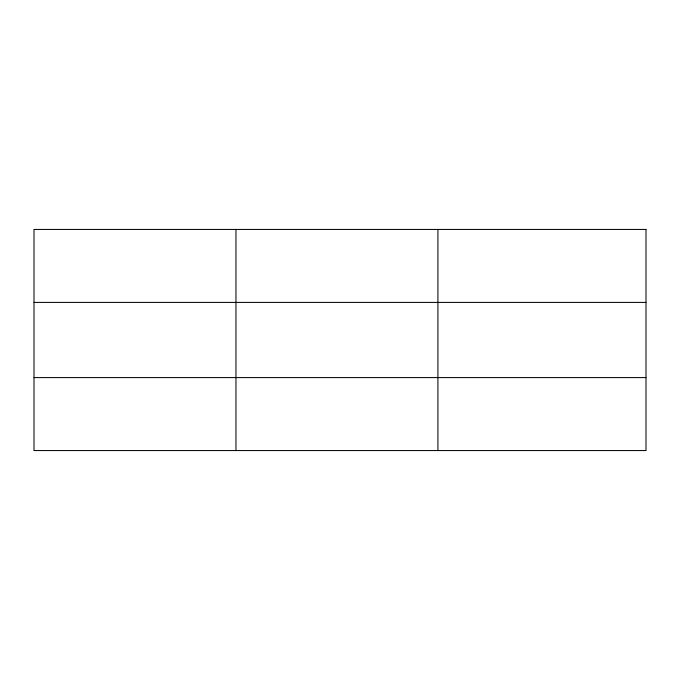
<?xml version="1.0" encoding="UTF-8"?>
<svg xmlns="http://www.w3.org/2000/svg" width="680" height="680" viewBox="0 0 680 680"><rect width="100%" height="100%" fill="white"/><g stroke="black" fill="none" stroke-linecap="round" stroke-linejoin="round"><path stroke-width="1.02" d="M235.96 229.44L235.96 450.56M437.92 229.44L437.92 450.56M34 302.413L646 302.413M34 377.587L646 377.587M646 229.44L646 450.56L34 450.56L34 229.44L646 229.44"/></g></svg>
